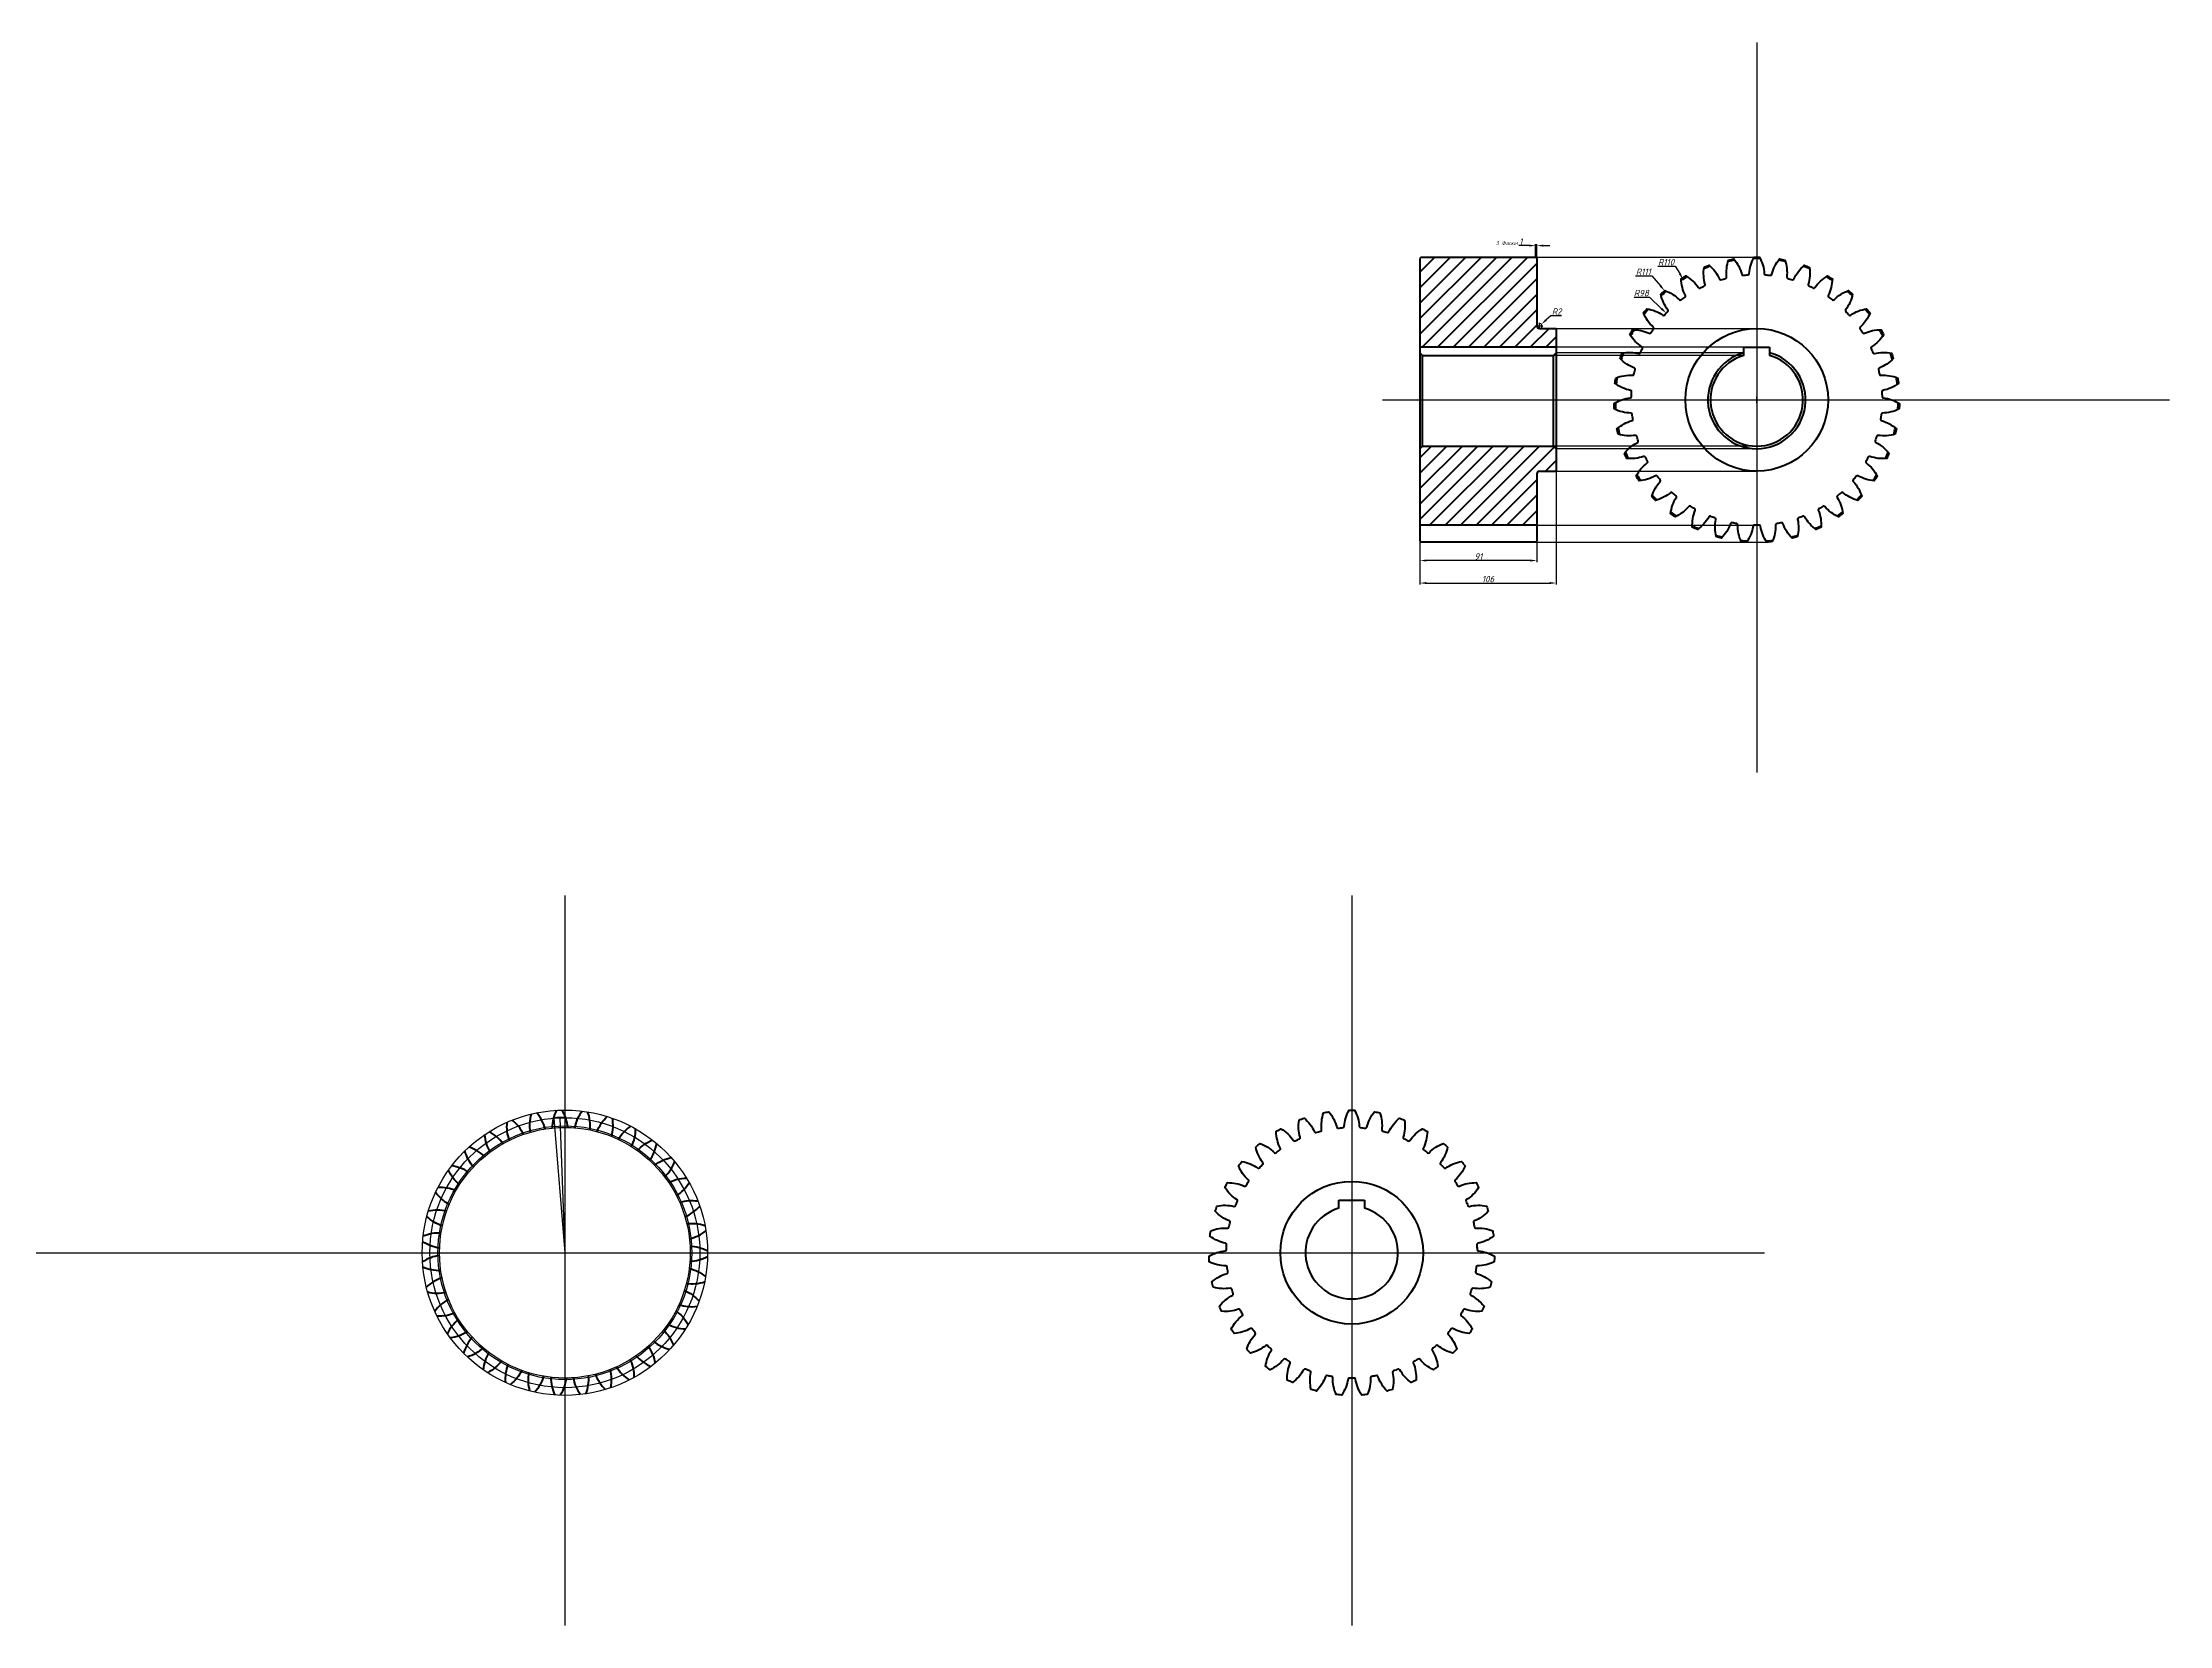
# Model space of a CAD drawing. Header units: millimetres. Extents: x 0 to 3308, y 0 to 1318.
# Drawn here: x 1654 to 3308, y 86 to 1318 of the extents above; entities that cross this region are included whole.
import ezdxf

# ---------------------------------------------------------------- set-up
doc = ezdxf.new("R2010")
doc.units = ezdxf.units.MM
doc.header["$MEASUREMENT"] = 0
doc.layers.add('Layer1', color=1, linetype='Continuous')
doc.layers.add('контур', color=7, linetype='Continuous', lineweight=50)
doc.styles.add('style2', font='ISOCPEUI.TTF')
doc.dimstyles.new('UA Standart', dxfattribs={"dimtxt": 5, "dimasz": 5, "dimexe": 1.25, "dimexo": 0, "dimtad": 1, "dimtoh": 1, "dimdec": 0, "dimzin": 0, "dimdsep": 46, "dimtxsty": 'style2', "dimcen": 2.5, "dimadec": 0, "dimazin": 0, "dimtfac": 1, "dimtdec": 0, "dimtofl": 0, "dimtmove": 0, "dimatfit": 3, "dimfxl": 1, "dimtolj": 1, "dimtzin": 0, "dimarcsym": 0})

# ---------------------------------------------------------------- blocks, each defined once
blk = doc.blocks.new('*U1')
at = {"layer": 'контур'}
blk.add_arc((-28.6, -9.2), 30.8, 4.5432, 31.1511, dxfattribs=at)
blk = doc.blocks.new('*U2')
at = {"layer": 'контур', "color": 0, "linetype": 'ByBlock', "lineweight": -2, "transparency": 16777216}
for p, rotation in [((2024, 473.6), 20.57142857142855), ((2042, 478.6), 10.28571428571425), ((2079.2, 478.5), 349.7142857142858), ((2097.2, 473.5), 339.4285714285714), ((2007.1, 465.5), 30.85714285714283), ((2114, 465.4), 329.1428571428572), ((1979.1, 441.1), 51.4285714285714), ((1992, 454.6), 41.14285714285712), ((2129.2, 454.4), 318.8571428571429), ((2142.1, 440.9), 308.5714285714285), ((1968.8, 425.5), 61.71428571428569), ((2152.3, 425.3), 298.2857142857142), ((1961.4, 408.3), 71.99999999999997), ((2159.7, 408.1), 287.9999999999999), ((1957.2, 390.1), 82.28571428571429), ((2163.8, 389.9), 277.7142857142858), ((1956.4, 371.4), 92.57142857142857), ((2164.6, 371.2), 267.4285714285715), ((1958.9, 352.9), 102.8571428571429), ((2162.1, 352.7), 257.1428571428572), ((1964.6, 335.1), 113.1428571428572), ((2156.3, 334.9), 246.8571428571428), ((1973.5, 318.7), 123.4285714285714), ((2147.4, 318.5), 236.5714285714285), ((1985.1, 304), 133.7142857142857), ((1999.2, 291.7), 143.9999999999999), ((2121.7, 291.6), 215.9999999999999), ((2135.8, 303.9), 226.2857142857142), ((2015.2, 282.1), 154.2857142857142), ((2032.7, 275.6), 164.5714285714286), ((2088.1, 275.5), 195.4285714285714), ((2105.6, 282.1), 205.7142857142857), ((2051.1, 272.2), 174.8571428571428), ((2069.7, 272.2), 185.1428571428571)]:
    blk.add_blockref('*U1', p, dxfattribs=dict(at, rotation=rotation))
blk.add_blockref('*U1', (2060.6, 480.2), dxfattribs=at)
blk = doc.blocks.new('*U3')
at = {"layer": 'контур'}
blk.add_arc((-28.6, -9.2), 30.8, 4.5432, 31.1511, dxfattribs=at)
blk = doc.blocks.new('*U4')
at = {"layer": 'контур', "color": 0, "linetype": 'ByBlock', "lineweight": -2, "transparency": 16777216}
for p, rotation in [((2024, 473.6), 20.57142857142855), ((2042, 478.6), 10.28571428571425), ((2079.2, 478.5), 349.7142857142858), ((2097.2, 473.5), 339.4285714285714), ((2007.1, 465.5), 30.85714285714283), ((2114, 465.4), 329.1428571428572), ((1979.1, 441.1), 51.4285714285714), ((1992, 454.6), 41.14285714285712), ((2129.2, 454.4), 318.8571428571429), ((2142.1, 440.9), 308.5714285714285), ((1968.8, 425.5), 61.71428571428569), ((2152.3, 425.3), 298.2857142857142), ((1961.4, 408.3), 71.99999999999997), ((2159.7, 408.1), 287.9999999999999), ((1957.2, 390.1), 82.28571428571429), ((2163.8, 389.9), 277.7142857142858), ((1956.4, 371.4), 92.57142857142857), ((2164.6, 371.2), 267.4285714285715), ((1958.9, 352.9), 102.8571428571429), ((2162.1, 352.7), 257.1428571428572), ((1964.6, 335.1), 113.1428571428572), ((2156.3, 334.9), 246.8571428571428), ((1973.5, 318.7), 123.4285714285714), ((2147.4, 318.5), 236.5714285714285), ((1985.1, 304), 133.7142857142857), ((1999.2, 291.7), 143.9999999999999), ((2121.7, 291.6), 215.9999999999999), ((2135.8, 303.9), 226.2857142857142), ((2015.2, 282.1), 154.2857142857142), ((2032.7, 275.6), 164.5714285714286), ((2088.1, 275.5), 195.4285714285714), ((2105.6, 282.1), 205.7142857142857), ((2051.1, 272.2), 174.8571428571428), ((2069.7, 272.2), 185.1428571428571)]:
    blk.add_blockref('*U3', p, dxfattribs=dict(at, rotation=rotation))
blk.add_blockref('*U3', (2060.6, 480.2), dxfattribs=at)
blk = doc.blocks.new('*D29')
at = {"layer": 'контур', "color": 0, "lineweight": -2, "transparency": 16777216}
for p, q in [((2893.3, 1136), (2906, 1136)), ((2906, 1136), (2912.7, 1128.1)), ((2985, 1039.5), (2990, 1039.5)), ((2987.5, 1037), (2987.5, 1042))]:
    blk.add_line(p, q, dxfattribs=at)
at = {"layer": 'контур', "color": 0, "transparency": 16777216}
blk.add_solid([(2913.3, 1128.7), (2912, 1127.6), (2915.9, 1124.3)], dxfattribs=at)
at = {"layer": 'контур', "color": 0, "transparency": 16777216, "insert": (2899.3, 1139.1), "char_height": 5, "attachment_point": 5, "style": 'style2'}
blk.add_mtext('\\A1;R111', dxfattribs=at)
blk = doc.blocks.new('*D30')
at = {"layer": 'контур', "color": 0, "lineweight": -2, "transparency": 16777216}
for p, q in [((2892.1, 1119.5), (2904, 1119.5)), ((2904, 1119.5), (2913.5, 1110.4)), ((2985, 1039.5), (2990, 1039.5)), ((2987.5, 1037), (2987.5, 1042))]:
    blk.add_line(p, q, dxfattribs=at)
at = {"layer": 'контур', "color": 0, "transparency": 16777216}
blk.add_solid([(2914.1, 1111), (2912.9, 1109.8), (2917.1, 1107)], dxfattribs=at)
at = {"layer": 'контур', "color": 0, "transparency": 16777216, "insert": (2897.7, 1122.6), "char_height": 5, "attachment_point": 5, "style": 'style2'}
blk.add_mtext('\\A1;R98', dxfattribs=at)
blk = doc.blocks.new('*D31')
at = {"layer": 'контур', "color": 0, "lineweight": -2, "transparency": 16777216}
for p, q in [((2810.5, 1159.5), (2802.4, 1159.5)), ((2815.5, 1150.5), (2815.5, 1160.7)), ((2816.5, 1149.5), (2816.5, 1160.7)), ((2821.5, 1159.5), (2826.5, 1159.5))]:
    blk.add_line(p, q, dxfattribs=at)
at = {"layer": 'контур', "color": 0, "transparency": 16777216}
for points in [[(2810.5, 1160.3), (2810.5, 1158.7), (2815.5, 1159.5)], [(2821.5, 1160.3), (2821.5, 1158.7), (2816.5, 1159.5)]]:
    blk.add_solid(points, dxfattribs=at)
at = {"layer": 'контур', "color": 0, "transparency": 16777216, "insert": (2804, 1162.6), "char_height": 5, "attachment_point": 5, "style": 'style2'}
blk.add_mtext('\\A1;1', dxfattribs=at)
blk = doc.blocks.new('*D32')
at = {"layer": 'контур', "color": 0, "lineweight": -2, "transparency": 16777216}
for p, q in [((2816, 1097), (2821, 1097)), ((2818.5, 1094.5), (2818.5, 1099.5)), ((2827.4, 1105), (2823.7, 1101.7)), ((2835.7, 1105), (2827.4, 1105))]:
    blk.add_line(p, q, dxfattribs=at)
blk.add_arc((2818.5, 1097), 2, 270, 77.7971, dxfattribs=at)
at = {"layer": 'контур', "color": 0, "transparency": 16777216}
blk.add_solid([(2823.1, 1102.3), (2824.3, 1101.1), (2820, 1098.3)], dxfattribs=at)
at = {"layer": 'контур', "color": 0, "transparency": 16777216, "insert": (2831.9, 1108.2), "char_height": 5, "attachment_point": 5, "style": 'style2'}
blk.add_mtext('\\A1;R2', dxfattribs=at)
blk = doc.blocks.new('*D34')
at = {"layer": 'контур', "color": 0, "lineweight": -2, "transparency": 16777216}
for p, q in [((2910.7, 1143.5), (2924, 1143.5)), ((2924, 1143.5), (2927.6, 1137.7)), ((2985, 1039.5), (2990, 1039.5)), ((2987.5, 1037), (2987.5, 1042))]:
    blk.add_line(p, q, dxfattribs=at)
at = {"layer": 'контур', "color": 0, "transparency": 16777216}
blk.add_solid([(2928.3, 1138.1), (2926.9, 1137.2), (2930.2, 1133.4)], dxfattribs=at)
at = {"layer": 'контур', "color": 0, "transparency": 16777216, "insert": (2917, 1146.6), "char_height": 5, "attachment_point": 5, "style": 'style2'}
blk.add_mtext('\\A1;R110', dxfattribs=at)
blk = doc.blocks.new('*D51')
at = {"layer": 'контур', "color": 0, "lineweight": -2, "transparency": 16777216}
for p, q in [((2725.5, 1001.5), (2725.5, 895.8)), ((2831.5, 1001.5), (2831.5, 895.8)), ((2730.5, 897), (2826.5, 897))]:
    blk.add_line(p, q, dxfattribs=at)
at = {"layer": 'контур', "color": 0, "transparency": 16777216}
for points in [[(2730.5, 897.8), (2730.5, 896.2), (2725.5, 897)], [(2826.5, 897.8), (2826.5, 896.2), (2831.5, 897)]]:
    blk.add_solid(points, dxfattribs=at)
at = {"layer": 'контур', "color": 0, "transparency": 16777216, "insert": (2778.5, 900.1), "char_height": 5, "attachment_point": 5, "style": 'style2'}
blk.add_mtext('\\A1;106', dxfattribs=at)
blk = doc.blocks.new('*D52')
at = {"layer": 'контур', "color": 0, "lineweight": -2, "transparency": 16777216}
for p, q in [((2725.5, 942), (2725.5, 913.2)), ((2816.5, 942), (2816.5, 913.2)), ((2811.5, 914.5), (2730.5, 914.5))]:
    blk.add_line(p, q, dxfattribs=at)
at = {"layer": 'контур', "color": 0, "transparency": 16777216}
for points in [[(2730.5, 915.3), (2730.5, 913.7), (2725.5, 914.5)], [(2811.5, 915.3), (2811.5, 913.7), (2816.5, 914.5)]]:
    blk.add_solid(points, dxfattribs=at)
at = {"layer": 'контур', "color": 0, "transparency": 16777216, "insert": (2771, 917.6), "char_height": 5, "attachment_point": 5, "style": 'style2'}
blk.add_mtext('\\A1;91', dxfattribs=at)

msp = doc.modelspace()

# ---------------------------------------------------------------- hatches: boundary and pattern name
at = {"layer": 'контур'}
h = msp.add_hatch(dxfattribs=at)
h.set_pattern_fill('ANSI31', color=256, scale=68)
h.paths.add_polyline_path([(2816.5, 1149.5), (2815.5, 1150.5), (2726.5, 1150.5), (2725.5, 1149.5), (2725.5, 1080.4), (2831.5, 1080.4), (2831.5, 1095), (2818.5, 1095, -0.414214), (2816.5, 1097)])
h.paths.add_polyline_path([(2816.5, 982, -0.414214), (2818.5, 984), (2831.5, 984), (2831.5, 1001.5), (2829.5, 1003.5), (2727.5, 1003.5), (2725.5, 1001.5), (2725.5, 942), (2816.5, 942)])

# ---------------------------------------------------------------- linework, layer by layer
for p, q in [((2987.5, 1317.5), (2987.5, 749.5)), ((2696.5, 1039.5), (3308.5, 1039.5)), ((2060.5, 654), (2060.5, 86)), ((2672.5, 654), (2672.5, 86)), ((2051.8, 480.6), (2060.5, 376)), ((2056.5, 480.9), (2060.5, 376)), ((1157.5, 376), (1769.5, 376)), ((1769.5, 376), (2381.5, 376)), ((2381.5, 376), (2993.5, 376))]:
    msp.add_line(p, q)
for radius in [111, 105, 98.7, 97.5]:
    msp.add_circle((2060.5, 376), radius)
at = {"layer": 'Layer1'}
for p, q in [((2815.5, 1150.5), (2987.5, 1150.5)), ((2831.5, 1095), (2987.5, 1095)), ((2977.5, 1080.4), (2831.5, 1080.4)), ((2977.5, 1076.2), (2831.5, 1076.2)), ((2977.5, 1074.1), (2829.5, 1074.1)), ((2987.5, 1003.5), (2829.5, 1003.5)), ((2987.5, 1001.5), (2831.5, 1001.5)), ((2831.5, 984), (2987.5, 984)), ((2815.5, 928.8), (2995.3, 928.8)), ((2816.5, 942), (2987.5, 942))]:
    msp.add_line(p, q, dxfattribs=at)
at = {"layer": 'контур'}
for p, q in [((2726.5, 1150.5), (2725.5, 1149.5)), ((2725.5, 1149.5), (2725.5, 1075.5)), ((2726.5, 1150.5), (2815.5, 1150.5)), ((2815.5, 1150.5), (2816.5, 1149.5)), ((2816.5, 1149.5), (2816.5, 1097)), ((2818.5, 1095), (2831.5, 1095)), ((2831.5, 1095), (2831.5, 1075.5)), ((2831.5, 1080.4), (2725.5, 1080.4)), ((2725.5, 1076.2), (2727.5, 1074.1)), ((2725.5, 1075.5), (2725.5, 1001.5)), ((2831.5, 1076.2), (2829.5, 1074.1)), ((2831.5, 1075.5), (2831.5, 1001.5)), ((2977.5, 1074.1), (2977.5, 1080.4)), ((2977.5, 1080.4), (2987.5, 1080.4)), ((2987.5, 1080.4), (2997.5, 1080.4)), ((2997.5, 1080.4), (2997.5, 1074.1)), ((2727.5, 1003.5), (2727.5, 1074.1)), ((2727.5, 1074.1), (2829.5, 1074.1)), ((2829.5, 1003.5), (2829.5, 1074.1)), ((2725.5, 1001.5), (2725.5, 942)), ((2831.5, 1001.5), (2831.5, 984)), ((2816.5, 982), (2816.5, 942)), ((2818.5, 984), (2831.5, 984)), ((2816.5, 942), (2725.5, 942)), ((2725.5, 942), (2725.5, 929.8)), ((2725.5, 929.8), (2726.5, 928.8)), ((2815.5, 928.8), (2726.5, 928.8)), ((2816.5, 929.8), (2815.5, 928.8)), ((2816.5, 942), (2816.5, 929.8)), ((2662.5, 410.6), (2662.5, 416.9)), ((2662.5, 416.9), (2672.5, 416.9)), ((2672.5, 416.9), (2682.5, 416.9)), ((2682.5, 416.9), (2682.5, 410.6))]:
    msp.add_line(p, q, dxfattribs=at)
for points in [[(2894.9, 1006.4, 0.3738), (2895.4, 1007.6, -0.009668), (2894.2, 1011.2, 0.3738), (2893.1, 1011.9, -0.109467), (2879.8, 1012.7, -0.009685), (2878.8, 1016.9, -0.109467), (2890.5, 1023.4, 0.3738), (2891.2, 1024.5, -0.009668), (2890.6, 1028.3, 0.3738), (2889.7, 1029.2, -0.109467), (2876.7, 1032.4, -0.009685), (2876.5, 1036.7, -0.109467), (2889.1, 1041, 0.3738), (2890, 1042, -0.009668), (2890.2, 1045.8, 0.3738), (2889.4, 1046.8, -0.109467), (2877.2, 1052.3, -0.009685), (2877.8, 1056.5, -0.109467), (2891, 1058.6, 0.3738), (2892, 1059.4, -0.009668), (2892.9, 1063, 0.3738), (2892.3, 1064.2, -0.109467), (2881.3, 1071.7, -0.009685), (2882.6, 1075.8, -0.109467), (2896, 1075.5, 0.3738), (2897.1, 1076.1, -0.009668), (2898.6, 1079.5, 0.3738), (2898.2, 1080.8, -0.109467), (2888.8, 1090.2, -0.009685), (2890.8, 1094, -0.109467), (2903.8, 1091.3, 0.3738), (2905.1, 1091.6, -0.009668), (2907.2, 1094.8, 0.3738), (2907, 1096.1, -0.109467), (2899.4, 1107, -0.009685), (2902.1, 1110.4, -0.109467), (2914.4, 1105.4, 0.3738), (2915.7, 1105.5, -0.009668), (2918.3, 1108.2, 0.3738), (2918.4, 1109.5, -0.109467), (2912.9, 1121.7, -0.009685), (2916.1, 1124.5, -0.109467), (2927.4, 1117.3, 0.3738), (2928.7, 1117.3, -0.009668), (2931.7, 1119.5, 0.3738), (2932, 1120.7, -0.109467), (2928.7, 1133.7, -0.009685), (2932.4, 1135.9, -0.109467), (2942.2, 1126.8, 0.3738), (2943.5, 1126.5, -0.009668), (2946.9, 1128.1, 0.3738), (2947.4, 1129.3, -0.109467), (2946.5, 1142.6, -0.009685), (2950.5, 1144.2, -0.109467), (2958.6, 1133.5, 0.3738), (2959.7, 1133, -0.009668), (2963.4, 1134, 0.3738), (2964.1, 1135, -0.109467), (2965.6, 1148.3, -0.009685), (2969.8, 1149.1, -0.109467), (2975.8, 1137.2, 0.3738), (2976.9, 1136.4, -0.009668), (2980.6, 1136.8, 0.3738), (2981.6, 1137.7, -0.109467), (2985.4, 1150.5, -0.009685), (2989.6, 1150.5, -0.109467), (2993.4, 1137.7, 0.3738), (2994.4, 1136.8, -0.009668), (2998.1, 1136.4, 0.3738), (2999.2, 1137.2, -0.109467), (3005.2, 1149.1, -0.009685), (3009.4, 1148.3, -0.109467), (3010.9, 1135, 0.3738), (3011.6, 1134, -0.009668), (3015.3, 1133, 0.3738), (3016.4, 1133.5, -0.109467), (3024.5, 1144.2, -0.009685), (3028.5, 1142.6, -0.109467), (3027.6, 1129.3, 0.3738), (3028.1, 1128.1, -0.009668), (3031.5, 1126.5, 0.3738), (3032.8, 1126.8, -0.109467), (3042.6, 1135.9, -0.009685), (3046.3, 1133.7, -0.109467), (3043, 1120.7, 0.3738), (3043.3, 1119.5, -0.009668), (3046.3, 1117.3, 0.3738), (3047.6, 1117.3, -0.109467), (3058.9, 1124.5, -0.009685), (3062.1, 1121.7, -0.109467), (3056.6, 1109.5, 0.3738), (3056.7, 1108.2, -0.009668), (3059.3, 1105.5, 0.3738), (3060.6, 1105.4, -0.109467), (3072.9, 1110.4, -0.009685), (3075.6, 1107, -0.109467), (3068, 1096.1, 0.3738), (3067.8, 1094.8, -0.009668), (3069.9, 1091.6, 0.3738), (3071.2, 1091.3, -0.109467), (3084.2, 1094, -0.009685), (3086.2, 1090.2, -0.109467), (3076.8, 1080.8, 0.3738), (3076.4, 1079.5, -0.009668), (3077.9, 1076.1, 0.3738), (3079, 1075.5, -0.109467), (3092.4, 1075.8, -0.009685), (3093.7, 1071.7, -0.109467), (3082.7, 1064.2, 0.3738), (3082.1, 1063, -0.009668), (3083, 1059.4, 0.3738), (3084, 1058.6, -0.109467), (3097.2, 1056.5, -0.009685), (3097.8, 1052.3, -0.109467), (3085.6, 1046.8, 0.3738), (3084.8, 1045.8, -0.009668), (3085, 1042, 0.3738), (3085.9, 1041, -0.109467), (3098.5, 1036.7, -0.009685), (3098.3, 1032.4, -0.109467), (3085.3, 1029.2, 0.3738), (3084.4, 1028.3, -0.009668), (3083.8, 1024.5, 0.3738), (3084.5, 1023.4, -0.109467), (3096.2, 1016.9, -0.009685), (3095.2, 1012.7, -0.109467), (3081.9, 1011.9, 0.3738), (3080.8, 1011.2, -0.009668), (3079.6, 1007.6, 0.3738), (3080.1, 1006.4, -0.109467), (3090.4, 997.9, -0.009685), (3088.7, 993.9, -0.109467), (3075.5, 995.5, 0.3738), (3074.2, 995, -0.009668), (3072.4, 991.6, 0.3738), (3072.7, 990.4, -0.109467), (3081.3, 980.2, -0.009685), (3078.9, 976.6, -0.109467), (3066.2, 980.5, 0.3738), (3064.9, 980.2, -0.009668), (3062.5, 977.2, 0.3738), (3062.6, 975.9, -0.109467), (3069.2, 964.4, -0.009685), (3066.2, 961.3, -0.109467), (3054.4, 967.4, 0.3738), (3053.1, 967.3, -0.009668), (3050.2, 964.8, 0.3738), (3050, 963.6, -0.109467), (3054.5, 951, -0.009685), (3051, 948.5, -0.109467), (3040.4, 956.6, 0.3738), (3039.1, 956.8, -0.009668), (3035.9, 954.9, 0.3738), (3035.4, 953.6, -0.109467), (3037.6, 940.4, -0.009685), (3033.7, 938.6, -0.109467), (3024.8, 948.5, 0.3738), (3023.5, 948.9, -0.009668), (3020, 947.6, 0.3738), (3019.3, 946.4, -0.109467), (3019.1, 933.1, -0.009685), (3015, 931.9, -0.109467), (3007.9, 943.3, 0.3738), (3006.8, 943.9, -0.009668), (3003.1, 943.2, 0.3738), (3002.2, 942.2, -0.109467), (2999.6, 929.2, -0.009685), (2995.3, 928.8, -0.109467), (2990.4, 941.2, 0.3738), (2989.4, 942, -0.009668), (2985.6, 942, 0.3738), (2984.6, 941.2, -0.109467), (2979.7, 928.8, -0.009685), (2975.4, 929.2, -0.109467), (2972.8, 942.2, 0.3738), (2971.9, 943.2, -0.009668), (2968.2, 943.9, 0.3738), (2967.1, 943.3, -0.109467), (2960, 931.9, -0.009685), (2955.9, 933.1, -0.109467), (2955.7, 946.4, 0.3738), (2955, 947.6, -0.009668), (2951.5, 948.9, 0.3738), (2950.2, 948.5, -0.109467), (2941.3, 938.6, -0.009685), (2937.4, 940.4, -0.109467), (2939.6, 953.6, 0.3738), (2939.1, 954.9, -0.009668), (2935.9, 956.8, 0.3738), (2934.6, 956.6, -0.109467), (2924, 948.5, -0.009685), (2920.5, 951, -0.109467), (2925, 963.6, 0.3738), (2924.8, 964.8, -0.009668), (2921.9, 967.3, 0.3738), (2920.6, 967.4, -0.109467), (2908.8, 961.3, -0.009685), (2905.8, 964.4, -0.109467), (2912.4, 975.9, 0.3738), (2912.5, 977.2, -0.009668), (2910.1, 980.2, 0.3738), (2908.8, 980.5, -0.109467), (2896.1, 976.6, -0.009685), (2893.7, 980.2, -0.109467), (2902.3, 990.4, 0.3738), (2902.6, 991.6, -0.009668), (2900.8, 995, 0.3738), (2899.5, 995.5, -0.109467), (2886.3, 993.9, -0.009685), (2884.6, 997.9, -0.109467)], [(2579.9, 342.9, 0.3738), (2580.4, 344.1, -0.009668), (2579.2, 347.7, 0.3738), (2578.1, 348.4, -0.109467), (2564.8, 349.2, -0.009685), (2563.8, 353.4, -0.109467), (2575.5, 359.9, 0.3738), (2576.2, 361, -0.009668), (2575.6, 364.8, 0.3738), (2574.7, 365.7, -0.109467), (2561.7, 368.9, -0.009685), (2561.5, 373.2, -0.109467), (2574.1, 377.5, 0.3738), (2575, 378.5, -0.009668), (2575.2, 382.3, 0.3738), (2574.4, 383.3, -0.109467), (2562.2, 388.8, -0.009685), (2562.8, 393, -0.109467), (2576, 395.1, 0.3738), (2577, 395.9, -0.009668), (2577.9, 399.5, 0.3738), (2577.3, 400.7, -0.109467), (2566.3, 408.2, -0.009685), (2567.6, 412.3, -0.109467), (2581, 412, 0.3738), (2582.1, 412.6, -0.009668), (2583.6, 416, 0.3738), (2583.2, 417.3, -0.109467), (2573.8, 426.7, -0.009685), (2575.8, 430.5, -0.109467), (2588.8, 427.8, 0.3738), (2590.1, 428.1, -0.009668), (2592.2, 431.3, 0.3738), (2592, 432.6, -0.109467), (2584.4, 443.5, -0.009685), (2587.1, 446.9, -0.109467), (2599.4, 441.9, 0.3738), (2600.7, 442, -0.009668), (2603.3, 444.7, 0.3738), (2603.4, 446, -0.109467), (2597.9, 458.2, -0.009685), (2601.1, 461, -0.109467), (2612.4, 453.8, 0.3738), (2613.7, 453.8, -0.009668), (2616.7, 456, 0.3738), (2617, 457.2, -0.109467), (2613.7, 470.2, -0.009685), (2617.4, 472.4, -0.109467), (2627.2, 463.3, 0.3738), (2628.5, 463, -0.009668), (2631.9, 464.6, 0.3738), (2632.4, 465.8, -0.109467), (2631.5, 479.1, -0.009685), (2635.5, 480.7, -0.109467), (2643.6, 470, 0.3738), (2644.7, 469.5, -0.009668), (2648.4, 470.5, 0.3738), (2649.1, 471.5, -0.109467), (2650.6, 484.8, -0.009685), (2654.8, 485.6, -0.109467), (2660.8, 473.7, 0.3738), (2661.9, 472.9, -0.009668), (2665.6, 473.3, 0.3738), (2666.6, 474.2, -0.109467), (2670.4, 487, -0.009685), (2674.6, 487, -0.109467), (2678.4, 474.2, 0.3738), (2679.4, 473.3, -0.009668), (2683.1, 472.9, 0.3738), (2684.2, 473.7, -0.109467), (2690.2, 485.6, -0.009685), (2694.4, 484.8, -0.109467), (2695.9, 471.5, 0.3738), (2696.6, 470.5, -0.009668), (2700.3, 469.5, 0.3738), (2701.4, 470, -0.109467), (2709.5, 480.7, -0.009685), (2713.5, 479.1, -0.109467), (2712.6, 465.8, 0.3738), (2713.1, 464.6, -0.009668), (2716.5, 463, 0.3738), (2717.8, 463.3, -0.109467), (2727.6, 472.4, -0.009685), (2731.3, 470.2, -0.109467), (2728, 457.2, 0.3738), (2728.3, 456, -0.009668), (2731.3, 453.8, 0.3738), (2732.6, 453.8, -0.109467), (2743.9, 461, -0.009685), (2747.1, 458.2, -0.109467), (2741.6, 446, 0.3738), (2741.7, 444.7, -0.009668), (2744.3, 442, 0.3738), (2745.6, 441.9, -0.109467), (2757.9, 446.9, -0.009685), (2760.6, 443.5, -0.109467), (2753, 432.6, 0.3738), (2752.8, 431.3, -0.009668), (2754.9, 428.1, 0.3738), (2756.2, 427.8, -0.109467), (2769.2, 430.5, -0.009685), (2771.2, 426.7, -0.109467), (2761.8, 417.3, 0.3738), (2761.4, 416, -0.009668), (2762.9, 412.6, 0.3738), (2764, 412, -0.109467), (2777.4, 412.3, -0.009685), (2778.7, 408.2, -0.109467), (2767.7, 400.7, 0.3738), (2767.1, 399.5, -0.009668), (2768, 395.9, 0.3738), (2769, 395.1, -0.109467), (2782.2, 393, -0.009685), (2782.8, 388.8, -0.109467), (2770.6, 383.3, 0.3738), (2769.8, 382.3, -0.009668), (2770, 378.5, 0.3738), (2770.9, 377.5, -0.109467), (2783.5, 373.2, -0.009685), (2783.3, 368.9, -0.109467), (2770.3, 365.7, 0.3738), (2769.4, 364.8, -0.009668), (2768.8, 361, 0.3738), (2769.5, 359.9, -0.109467), (2781.2, 353.4, -0.009685), (2780.2, 349.2, -0.109467), (2766.9, 348.4, 0.3738), (2765.8, 347.7, -0.009668), (2764.6, 344.1, 0.3738), (2765.1, 342.9, -0.109467), (2775.4, 334.4, -0.009685), (2773.7, 330.4, -0.109467), (2760.5, 332, 0.3738), (2759.2, 331.5, -0.009668), (2757.4, 328.1, 0.3738), (2757.7, 326.9, -0.109467), (2766.3, 316.7, -0.009685), (2763.9, 313.1, -0.109467), (2751.2, 317, 0.3738), (2749.9, 316.7, -0.009668), (2747.5, 313.7, 0.3738), (2747.6, 312.4, -0.109467), (2754.2, 300.9, -0.009685), (2751.2, 297.8, -0.109467), (2739.4, 303.9, 0.3738), (2738.1, 303.8, -0.009668), (2735.2, 301.3, 0.3738), (2735, 300.1, -0.109467), (2739.5, 287.5, -0.009685), (2736, 285, -0.109467), (2725.4, 293.1, 0.3738), (2724.1, 293.3, -0.009668), (2720.9, 291.4, 0.3738), (2720.4, 290.1, -0.109467), (2722.6, 276.9, -0.009685), (2718.7, 275.1, -0.109467), (2709.8, 285, 0.3738), (2708.5, 285.4, -0.009668), (2705, 284.1, 0.3738), (2704.3, 282.9, -0.109467), (2704.1, 269.6, -0.009685), (2700, 268.4, -0.109467), (2692.9, 279.8, 0.3738), (2691.8, 280.4, -0.009668), (2688.1, 279.7, 0.3738), (2687.2, 278.7, -0.109467), (2684.6, 265.7, -0.009685), (2680.3, 265.3, -0.109467), (2675.4, 277.7, 0.3738), (2674.4, 278.5, -0.009668), (2670.6, 278.5, 0.3738), (2669.6, 277.7, -0.109467), (2664.7, 265.3, -0.009685), (2660.4, 265.7, -0.109467), (2657.8, 278.7, 0.3738), (2656.9, 279.7, -0.009668), (2653.2, 280.4, 0.3738), (2652.1, 279.8, -0.109467), (2645, 268.4, -0.009685), (2640.9, 269.6, -0.109467), (2640.7, 282.9, 0.3738), (2640, 284.1, -0.009668), (2636.5, 285.4, 0.3738), (2635.2, 285, -0.109467), (2626.3, 275.1, -0.009685), (2622.4, 276.9, -0.109467), (2624.6, 290.1, 0.3738), (2624.1, 291.4, -0.009668), (2620.9, 293.3, 0.3738), (2619.6, 293.1, -0.109467), (2609, 285, -0.009685), (2605.5, 287.5, -0.109467), (2610, 300.1, 0.3738), (2609.8, 301.3, -0.009668), (2606.9, 303.8, 0.3738), (2605.6, 303.9, -0.109467), (2593.8, 297.8, -0.009685), (2590.8, 300.9, -0.109467), (2597.4, 312.4, 0.3738), (2597.5, 313.7, -0.009668), (2595.1, 316.7, 0.3738), (2593.8, 317, -0.109467), (2581.1, 313.1, -0.009685), (2578.7, 316.7, -0.109467), (2587.3, 326.9, 0.3738), (2587.6, 328.1, -0.009668), (2585.8, 331.5, 0.3738), (2584.5, 332, -0.109467), (2571.3, 330.4, -0.009685), (2569.6, 334.4, -0.109467)]]:
    msp.add_lwpolyline(points, format="xyb", close=True, dxfattribs=at)
msp.add_lwpolyline([(2725.5, 1001.5), (2727.5, 1003.5), (2829.5, 1003.5), (2831.5, 1001.5)], dxfattribs=at)
for centre in [(2987.5, 1039.5), (2672.5, 376)]:
    msp.add_circle(centre, 55.5, dxfattribs=at)
for centre, radius, start, end in [((2987.5, 1039.5), 110, 109.1723, 111.9705), ((2987.5, 1039.5), 110, 98.8866, 101.6848), ((2987.5, 1039.5), 110, 88.6009, 91.3991), ((2987.5, 1039.5), 110, 78.3152, 81.1134), ((2987.5, 1039.5), 110, 68.0295, 70.8277), ((2987.5, 1039.5), 110, 119.458, 122.2563), ((2987.5, 1039.5), 110, 57.7437, 60.542), ((2987.5, 1039.5), 110, 140.0295, 142.8277), ((2987.5, 1039.5), 110, 129.7437, 132.542), ((2987.5, 1039.5), 110, 47.458, 50.2563), ((2987.5, 1039.5), 110, 37.1723, 39.9705), ((2818.5, 1097), 2, 180, 270), ((2987.5, 1039.5), 110, 150.3152, 153.1134), ((2987.5, 1039.5), 110, 26.8866, 29.6848), ((2987.5, 1039.5), 110, 160.6009, 163.3991), ((2987.5, 1039.5), 38, 105.2575, 74.7425), ((2987.5, 1039.5), 110, 16.6009, 19.3991), ((2987.5, 1039.5), 36, 106.1276, 73.8724), ((2987.5, 1039.5), 110, 170.8866, 173.6848), ((2987.5, 1039.5), 110, 6.3152, 9.1134), ((2987.5, 1039.5), 110, 181.1723, 183.9705), ((2987.5, 1039.5), 110, 356.0295, 358.8277), ((2987.5, 1039.5), 110, 191.458, 194.2563), ((2987.5, 1039.5), 110, 345.7437, 348.542), ((2987.5, 1039.5), 110, 201.7437, 204.542), ((2987.5, 1039.5), 110, 335.458, 338.2563), ((2818.5, 982), 2, 90, 180), ((2987.5, 1039.5), 110, 212.0295, 214.8277), ((2987.5, 1039.5), 110, 325.1723, 327.9705), ((2987.5, 1039.5), 110, 222.3152, 225.1134), ((2987.5, 1039.5), 110, 314.8866, 317.6848), ((2987.5, 1039.5), 110, 232.6009, 235.3991), ((2987.5, 1039.5), 110, 304.6009, 307.3991), ((2987.5, 1039.5), 110, 242.4198, 245.6848), ((2987.5, 1039.5), 110, 253.1723, 255.9705), ((2987.5, 1039.5), 110, 263.458, 266.2563), ((2987.5, 1039.5), 110, 273.7437, 276.542), ((2987.5, 1039.5), 110, 284.0295, 286.8277), ((2987.5, 1039.5), 110, 294.3152, 297.1134), ((2060.5, 376), 105, 89.6091, 94.752), ((2672.5, 376), 36, 106.1276, 73.8724)]:
    msp.add_arc(centre, radius, start, end, dxfattribs=at)

# ---------------------------------------------------------------- block references
at = {"layer": 'контур', "xscale": -1, "rotation": 4.361138124695234}
msp.add_blockref('*U4', (4143.6, 157.8), dxfattribs=at)
at = {"layer": 'контур'}
msp.add_blockref('*U2', (0, 0), dxfattribs=at)

# ---------------------------------------------------------------- texts
at = {"layer": 'контур', "insert": (2784.5, 1163), "char_height": 3, "width": 17.381, "attachment_point": 1, "style": 'style2'}
msp.add_mtext('3 {\\fISOCPEUR|b0|i1|c204|p34;Фаски}', dxfattribs=at)

# ---------------------------------------------------------------- dimensions: what is measured, and where the dimension line sits
at = {"layer": 'контур'}
for base, p1, p2, picture, middle in [((2815.5, 1159.5), (2816.5, 1149.5), (2815.5, 1150.5), '*D31', (2804, 1162.6)), ((2831.5, 897), (2725.5, 1001.5), (2831.5, 1001.5), '*D51', (2778.5, 900.1)), ((2725.5, 914.5), (2816.5, 942), (2725.5, 942), '*D52', (2771, 917.6))]:
    dim = msp.add_linear_dim(base=base, p1=p1, p2=p2, dimstyle='UA Standart', dxfattribs=at)
    dim.commit()
    dim.dimension.update_dxf_attribs({"geometry": picture, "text_midpoint": middle})
for mpoint, picture, middle in [((2915.9, 1124.3), '*D29', (2899.3, 1136)), ((2930.2, 1133.4), '*D34', (2917, 1143.5)), ((2917.0974, 1106.9516), '*D30', (2897.7159, 1119.5))]:
    dim = msp.add_radius_dim(center=(2987.5, 1039.5), mpoint=mpoint, dimstyle='UA Standart', dxfattribs=at)
    dim.commit()
    dim.dimension.update_dxf_attribs({"geometry": picture, "text_midpoint": middle, "dimtype": 164})
dim = msp.add_radius_dim(center=(2818.5, 1097), mpoint=(2820, 1098.3), dimstyle='UA Standart', dxfattribs=at)
dim.commit()
dim.dimension.update_dxf_attribs({"geometry": '*D32', "text_midpoint": (2831.9, 1108.2)})

doc.saveas('drawing.dxf')
